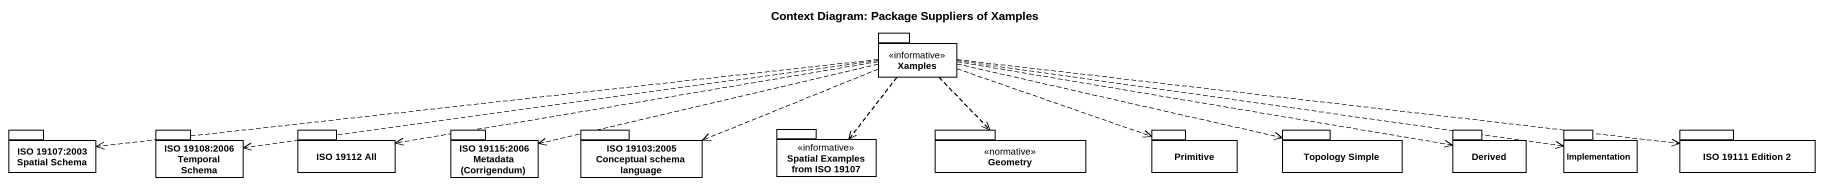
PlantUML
@startuml
title Context Diagram: Package Suppliers of Xamples
package Xamples <<informative>> {
}
package "ISO 19107:2003 Spatial Schema" as ISO_19107_2003_Spatial {
}
package "ISO 19108:2006 Temporal Schema" as ISO_19108_2006_Temporal {
}
package "ISO 19112 All" as ISO_19112_All {
}
package "ISO 19115:2006 Metadata (Corrigendum)" as ISO_19115_2006_Metadata {
}
package "ISO 19103:2005 Conceptual schema language" as ISO_19103_2005_Conceptual {
}
package "Spatial Examples from ISO 19107" as Spatial_Examples_from_ISO <<informative>> {
}
package Geometry <<normative>> {
}
package Primitive {
}
package "Topology Simple" as Topology_Simple {
}
package Derived {
}
package Implementation {
}
package "ISO 19111 Edition 2" as ISO_19111_Edition_2 {
}
Xamples .left.> ISO_19107_2003_Spatial
Xamples .left.> ISO_19108_2006_Temporal
Xamples .left.> ISO_19112_All
Xamples .left.> ISO_19115_2006_Metadata
Xamples .left.> ISO_19103_2005_Conceptual
Xamples ..> Spatial_Examples_from_ISO
Xamples ..> Geometry
Xamples .right.> Primitive
Xamples .right.> Topology_Simple
Xamples .right.> Derived
Xamples .right.> Implementation
Xamples .right.> ISO_19111_Edition_2
@enduml
